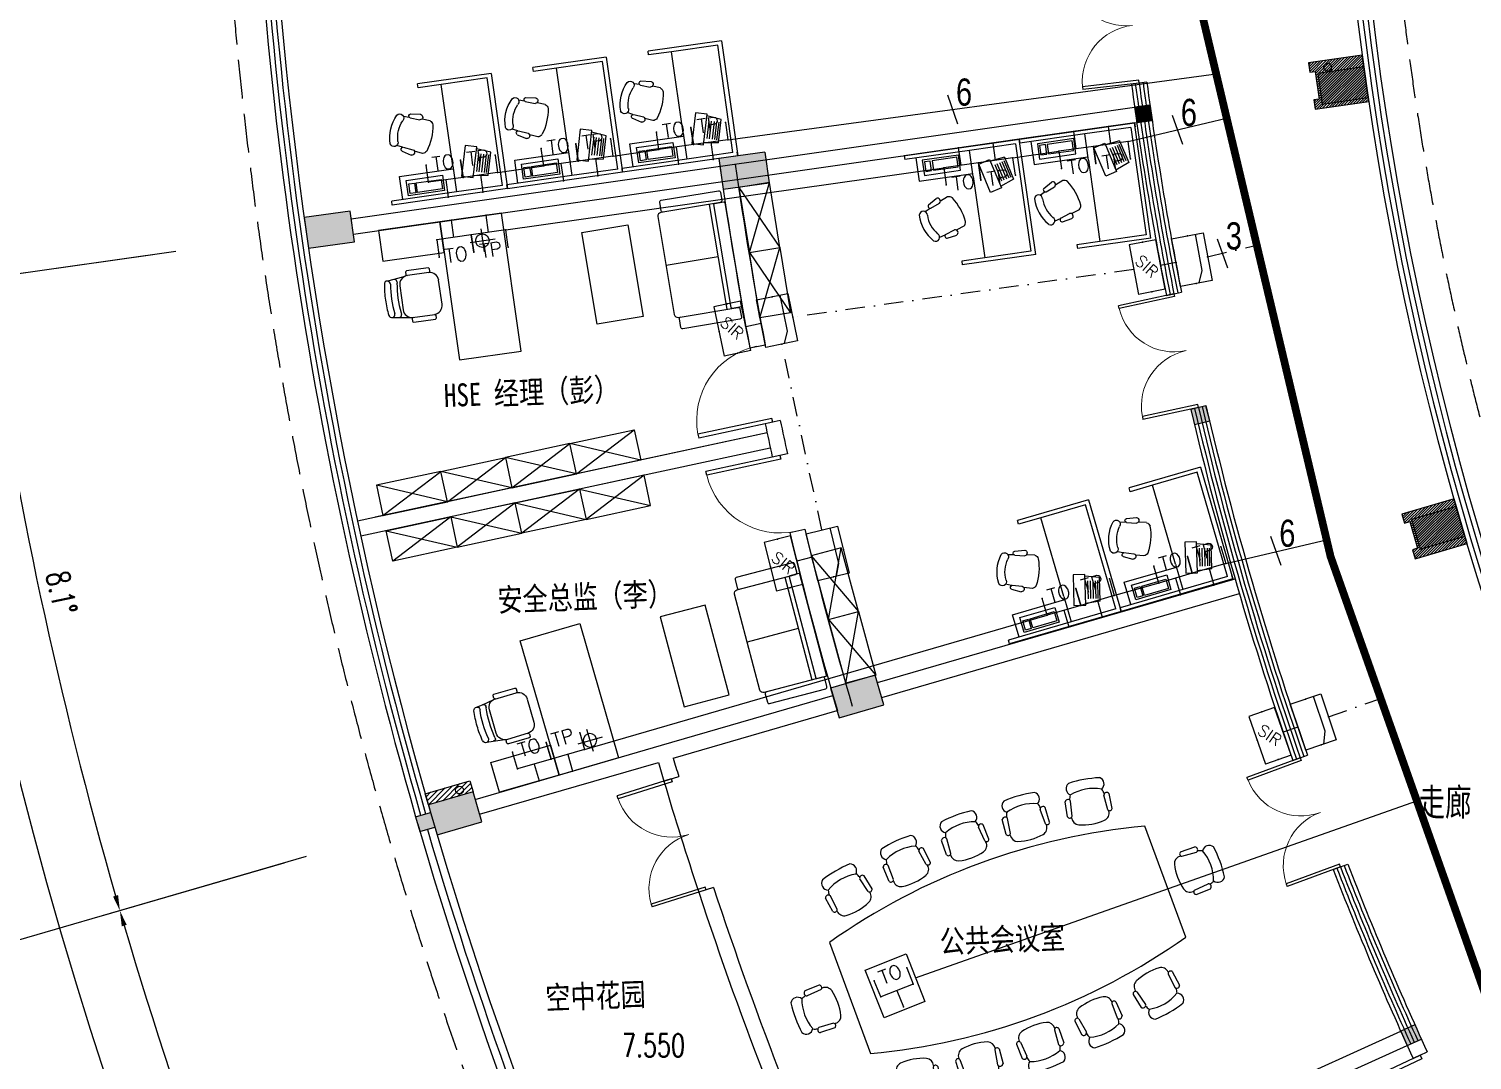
# Model space of a CAD drawing. Extents: x 13680 to 1640314, y -473492 to 65390.
# Drawn here: x 1343678 to 1362285, y -404783 to -391486 of the extents above; entities that cross this region are included whole.
import ezdxf
from ezdxf.enums import TextEntityAlignment as Align

# ---------------------------------------------------------------- set-up
doc = ezdxf.new("R2010")
doc.units = 0
doc.header["$LTSCALE"] = 1000
doc.header["$MEASUREMENT"] = 0
doc.linetypes.add('DASH', pattern=[0.35, 0.25, -0.1])
doc.linetypes.add('DASHDOT', pattern=[1, 0.5, -0.25, 0, -0.25])
for name, color, linetype in [('0-桥架', 120, 'Continuous'), ('AXIS', 1, 'Continuous'), ('COLUMN', 255, 'Continuous'), ('DIM-照明', 3, 'Continuous'), ('EQUIP-通讯', 6, 'Continuous'), ('HATCH', 8, 'Continuous'), ('LINE', 123, 'Continuous'), ('PUB_HATCH', 8, 'Continuous'), ('PUB_TEXT', 7, 'Continuous'), ('TEL_TEXT', 7, 'Continuous'), ('VPIPE-雨水', 4, 'DASH'), ('WALL', 255, 'Continuous'), ('WINDOW', 2, 'Continuous'), ('WIRE-照明', 120, 'Continuous'), ('装修家具', 8, 'Continuous')]:
    doc.layers.add(name, color=color, linetype=linetype)
doc.styles.add('-DXTGEDITXT', font='GEDITXT', dxfattribs={"bigfont": 'DXT'})
doc.styles.add('_HZTXT', font='txt.shx', dxfattribs={"width": 0.8, "bigfont": 'HZTXT.shx'})
doc.styles.add('_TCH_DIM', font='SIMPLEX', dxfattribs={"bigfont": 'GBCBIG'})
doc.styles.add('_TCH_DIM_T3', font='SIMPLEX', dxfattribs={"width": 0.705882, "bigfont": 'GBCBIG'})
doc.styles.add('_TEL_DIM', font='SIMPLEX', dxfattribs={"width": 0.8, "height": 3.5, "bigfont": 'HZTXT'})
doc.styles.get("Standard").update_dxf_attribs({"font": 'haiwenrs.shx', "bigfont": 'hztxt.shx'})
doc.styles.add('宋体', font='', dxfattribs={"width": 0.8})
doc.styles.get('宋体').set_extended_font_data('SimSun')
doc.linetypes.add('FENCELINE1', pattern='A,0.25,-0.1,[133,ltypeshp.shx,S=0.1,R=0,X=-0.1,Y=0],-0.1,1', length=1.45)
doc.dimstyles.new('_TCH_ARROW&&100', dxfattribs={"dimtxt": 297.5, "dimasz": 200, "dimexe": 250, "dimexo": 300, "dimgap": 126.25, "dimtad": 1, "dimdec": 0, "dimzin": 0, "dimdsep": 46, "dimtxsty": '_TCH_DIM_T3', "dimcen": 0.09, "dimclrt": 7, "dimazin": 2, "dimtfac": 1, "dimtdec": 0, "dimtix": 1, "dimtmove": 2, "dimatfit": 3, "dimfxl": 1, "dimtolj": 1, "dimtzin": 0, "dimarcsym": 0})

# ---------------------------------------------------------------- blocks, each defined once
blk = doc.blocks.new('*D340')
at = {"layer": 'AXIS', "color": 0, "lineweight": -2, "transparency": 16777216}
for p, q in [((1308484, -403645), (1311734, -403645)), ((1335140, -434856), (1335649, -431646))]:
    blk.add_line(p, q, dxfattribs=at)
blk.add_arc((1340084, -403645), 28600, 180.4007, 260.5992, dxfattribs=at)
at = {"layer": 'AXIS', "color": 0, "transparency": 16777216}
for points in [[(1311451, -403845), (1311518, -403845), (1311484, -403645)], [(1335418, -431828), (1335407, -431894), (1335610, -431893)]]:
    blk.add_solid(points, dxfattribs=at)
at = {"layer": 'Defpoints', "color": 0, "transparency": 16777216}
for p in [(1308184, -403645), (1340084, -403645), (1314601, -416629), (1335093, -435153)]:
    blk.add_point(p, dxfattribs=at)
at = {"layer": 'AXIS', "color": 7, "transparency": 16777216, "insert": (1318545, -422041), "char_height": 297.5, "attachment_point": 5, "rotation": 310.5, "style": '_TCH_DIM_T3'}
blk.add_mtext('\\A1;81°', dxfattribs=at)
blk = doc.blocks.new('yg')
at = {"layer": 'VPIPE-雨水', "linetype": 'Continuous'}
for centre in [(400327, 293634), (389134, 284313)]:
    blk.add_circle(centre, 50, dxfattribs=at)
blk = doc.blocks.new('$DorLib2D$00000002')
for p, q in [((-0.5, 0), (-0.5, 0.4875)), ((-0.475, 0.4875), (-0.5, 0.4875)), ((-0.475, 0), (-0.475, 0.4875)), ((0.475, 0), (0.475, 0.4875)), ((0.475, 0.4875), (0.5, 0.4875)), ((0.5, 0), (0.5, 0.4875)), ((-0.5, 0), (-0.475, 0)), ((0.5, 0), (0.475, 0))]:
    blk.add_line(p, q)
at = {"lineweight": 13}
for centre, start, end in [((-0.4875, 0), 0, 88.53072), ((0.4875, 0), 91.46928, 180)]:
    blk.add_arc(centre, 0.4875, start, end, dxfattribs=at)
blk = doc.blocks.new('$DorLib2D$00000001')
for p, q in [((0.45, 0.975), (0.5, 0.975)), ((0.45, 0), (0.45, 0.975)), ((0.5, 0), (0.5, 0.975)), ((0.5, 0), (0.45, 0))]:
    blk.add_line(p, q)
at = {"lineweight": 13}
blk.add_arc((0.475, 0), 0.975, 91.4693, 180, dxfattribs=at)
blk = doc.blocks.new('*D410')
at = {"layer": 'AXIS', "color": 0, "lineweight": -2, "transparency": 16777216}
for p, q in [((1357019, -407657), (1354575, -407830)), ((1357444, -411648), (1355018, -411994))]:
    blk.add_line(p, q, dxfattribs=at)
blk.add_arc((1413677, -403645), 59000, 184.24423, 187.90568, dxfattribs=at)
at = {"layer": 'AXIS', "color": 0, "transparency": 16777216}
for points in [[(1354806, -408014), (1354872, -408009), (1354825, -407812)], [(1355271, -411756), (1355205, -411765), (1355266, -411958)]]:
    blk.add_solid(points, dxfattribs=at)
at = {"layer": 'Defpoints', "color": 0, "transparency": 16777216}
for p in [(1413677, -403645), (1357318, -407636), (1354939, -409198), (1357741, -411606)]:
    blk.add_point(p, dxfattribs=at)
at = {"layer": 'AXIS', "color": 7, "transparency": 16777216, "insert": (1355282, -409860), "char_height": 297.5, "attachment_point": 5, "rotation": 276.075, "style": '_TCH_DIM_T3'}
blk.add_mtext('\\A1;4.05°', dxfattribs=at)
blk = doc.blocks.new('*D411')
at = {"layer": 'AXIS', "color": 0, "lineweight": -2, "transparency": 16777216}
for p, q in [((1357444, -411648), (1355018, -411994)), ((1359133, -419492), (1356780, -420176))]:
    blk.add_line(p, q, dxfattribs=at)
blk.add_arc((1413677, -403645), 59000, 188.29413, 196.00578, dxfattribs=at)
at = {"layer": 'AXIS', "color": 0, "transparency": 16777216}
for points in [[(1355261, -412161), (1355327, -412152), (1355266, -411958)], [(1356997, -419904), (1356932, -419923), (1357020, -420106)]]:
    blk.add_solid(points, dxfattribs=at)
at = {"layer": 'Defpoints', "color": 0, "transparency": 16777216}
for p in [(1413677, -403645), (1357741, -411606), (1355722, -414701), (1359421, -419408)]:
    blk.add_point(p, dxfattribs=at)
at = {"layer": 'AXIS', "color": 7, "transparency": 16777216, "insert": (1356268, -416005), "char_height": 297.5, "attachment_point": 5, "rotation": 282.15, "style": '_TCH_DIM_T3'}
blk.add_mtext('\\A1;8.1°', dxfattribs=at)
blk = doc.blocks.new('*D412')
at = {"layer": 'AXIS', "color": 0, "lineweight": -2, "transparency": 16777216}
for p, q in [((1359133, -419492), (1356780, -420176)), ((1361910, -427019), (1359677, -428027))]:
    blk.add_line(p, q, dxfattribs=at)
blk.add_arc((1413677, -403645), 59000, 196.39422, 204.10568, dxfattribs=at)
at = {"layer": 'AXIS', "color": 0, "transparency": 16777216}
for points in [[(1357044, -420307), (1357108, -420288), (1357020, -420106)], [(1359853, -427728), (1359792, -427756), (1359904, -427925)]]:
    blk.add_solid(points, dxfattribs=at)
at = {"layer": 'Defpoints', "color": 0, "transparency": 16777216}
for p in [(1413677, -403645), (1359421, -419408), (1357858, -422756), (1362183, -426896)]:
    blk.add_point(p, dxfattribs=at)
at = {"layer": 'AXIS', "color": 7, "transparency": 16777216, "insert": (1358582, -423971), "char_height": 297.5, "attachment_point": 5, "rotation": 290.25, "style": '_TCH_DIM_T3'}
blk.add_mtext('\\A1;8.1°', dxfattribs=at)
blk = doc.blocks.new('*D424')
at = {"layer": 'AXIS', "color": 0, "lineweight": -2, "transparency": 16777216}
for p, q in [((1356877, -403645), (1353627, -403645)), ((1404792, -459746), (1404283, -462956))]:
    blk.add_line(p, q, dxfattribs=at)
blk.add_arc((1413677, -403645), 59800, 180.19165, 260.80826, dxfattribs=at)
at = {"layer": 'AXIS', "color": 0, "transparency": 16777216}
for points in [[(1353844, -403845), (1353911, -403845), (1353877, -403645)], [(1404130, -462645), (1404120, -462710), (1404322, -462709)]]:
    blk.add_solid(points, dxfattribs=at)
at = {"layer": 'Defpoints', "color": 0, "transparency": 16777216}
for p in [(1357177, -403645), (1413677, -403645), (1360395, -430794), (1404839, -459450)]:
    blk.add_point(p, dxfattribs=at)
at = {"layer": 'AXIS', "color": 7, "transparency": 16777216, "insert": (1368414, -442304), "char_height": 297.5, "attachment_point": 5, "rotation": 310.5, "style": '_TCH_DIM_T3'}
blk.add_mtext('\\A1;81°', dxfattribs=at)
blk = doc.blocks.new('A$C58E3357E')
at = {"layer": 'WALL'}
h = blk.add_hatch(dxfattribs=at)
h.set_pattern_fill('ANSI31', color=8, scale=15)
h.set_pattern_definition([(45, (0, 0), (-16.83798, 16.83798), [])])
h.paths.add_polyline_path([(-33851, 35032), (-33935, 35626), (-34628, 35527), (-34611, 35409), (-34542, 35419), (-34491, 35062), (-34560, 35052), (-34544, 34933)])
h.paths.add_polyline_path([(-22302, 12080), (-22723, 12508), (-23222, 12016), (-23138, 11931), (-23088, 11980), (-22836, 11724), (-22886, 11674), (-22801, 11589)])
h.paths.add_polyline_path([(-26096, 16456), (-26452, 16939), (-27015, 16523), (-26944, 16426), (-26888, 16468), (-26674, 16179), (-26730, 16137), (-26659, 16040)])
h.paths.add_polyline_path([(-16012, 6927), (-15511, 6598), (-15895, 6013), (-15995, 6079), (-15957, 6137), (-16258, 6335), (-16296, 6276), (-16396, 6342)])
h.paths.add_polyline_path([(-5588, 1946), (-5014, 1770), (-5220, 1101), (-5335, 1136), (-5314, 1203), (-5658, 1309), (-5679, 1242), (-5793, 1277)])
h.paths.add_polyline_path([(-20633, 10502), (-20183, 10105), (-20646, 9580), (-20736, 9659), (-20690, 9712), (-20960, 9950), (-21006, 9897), (-21096, 9976)])
h.paths.add_polyline_path([(-11022, 4089), (-10479, 3834), (-10777, 3200), (-10885, 3252), (-10856, 3315), (-11181, 3468), (-11211, 3405), (-11320, 3456)])
h.paths.add_polyline_path([(-30560, 23957), (-30807, 24504), (-31445, 24216), (-31395, 24107), (-31331, 24136), (-31183, 23807), (-31247, 23779), (-31198, 23669)])
h.paths.add_polyline_path([(-27751, 18834), (-28073, 19341), (-28664, 18966), (-28600, 18865), (-28541, 18902), (-28348, 18598), (-28407, 18561), (-28342, 18459)])
h.paths.add_polyline_path([(-32583, 29330), (-32751, 29906), (-33423, 29711), (-33389, 29595), (-33322, 29615), (-33222, 29269), (-33289, 29250), (-33255, 29135)])
at = {"layer": 'WALL', "color": 2}
for points in [[(-33851, 35032), (-33935, 35626), (-34628, 35527), (-34611, 35409), (-34542, 35419), (-34491, 35062), (-34560, 35052), (-34544, 34933), (-33851, 35032)], [(-32583, 29330), (-32751, 29906), (-33423, 29711), (-33389, 29595), (-33322, 29615), (-33222, 29269), (-33289, 29250), (-33255, 29135), (-32583, 29330)]]:
    blk.add_lwpolyline(points, dxfattribs=at)
blk = doc.blocks.new('A$C4CDD4A0C')
at = {"layer": '装修家具', "color": 8}
for p, q in [((1426, 1634), (1426, 1335)), ((1264, 1482), (1593, 1482)), ((222, 1146), (139, 1139)), ((371, 1167), (222, 1146)), ((386, 1218), (386, 1188)), ((682, 1234), (402, 1234)), ((685, 1173), (405, 1173)), ((682, 1172), (682, 1172)), ((697, 1188), (697, 1218)), ((260, 1116), (258, 1094)), ((288, 1056), (288, 744)), ((794, 744), (794, 1056)), ((794, 1056), (794, 1056)), ((139, 663), (222, 654)), ((222, 654), (371, 633)), ((258, 709), (259, 686)), ((386, 612), (386, 582)), ((395, 628), (682, 628)), ((402, 566), (682, 566)), ((682, 628), (682, 628)), ((697, 582), (697, 612))]:
    blk.add_line(p, q, dxfattribs=at)
for points in [[(917, 1400), (917, 1800), (117, 1800), (117, 1400)], [(1717, 0), (1717, 1800), (917, 1800), (917, 0)]]:
    blk.add_lwpolyline(points, close=True, dxfattribs=at)
blk.add_circle((1425, 1482), 86.5, dxfattribs=at)
for centre, radius, start, end in [((133, 1101), 38.4, 81.1166, 176.8521), ((118, 1087), 55.7, 6.303, 68.0435), ((230, 1117), 30.1, 357.8693, 100.843), ((405, 1056), 117, 90, 180), ((402, 1218), 15.6, 90, 180), ((402, 1188), 15.6, 180, 261.0411), ((682, 1218), 15.6, 0, 90), ((682, 1188), 15.6, 270, 0), ((678, 1056), 117, 0, 88.0898), ((1453, 898), 1374, 171.4477, 179.9347), ((1455, 900), 1296, 171.4477, 188.5523), ((1539, 901), 1296, 171.4477, 188.5523), ((1453, 902), 1374, 180.0653, 188.5523), ((405, 744), 117, 180, 266.9085), ((678, 744), 117, 271.9102, 0), ((136, 705), 41.7, 190.1524, 273.9531), ((137, 700), 37.3, 272.6932, 11.282), ((227, 686), 32.5, 262.6639, 359.9194), ((402, 612), 15.6, 90, 180), ((402, 582), 15.6, 180, 270), ((682, 612), 15.6, 0, 90), ((682, 582), 15.6, 270, 0)]:
    blk.add_arc(centre, radius, start, end, dxfattribs=at)
blk = doc.blocks.new('A$C78CF44EF')
at = {"layer": '装修家具', "color": 4}
blk.add_line((2563, 1138), (1215, 1138), dxfattribs=at)
at = {"layer": '装修家具', "color": 8}
for p, q in [((2574, 1083), (1204, 1083)), ((1889, 1083), (1889, 401))]:
    blk.add_line(p, q, dxfattribs=at)
at = {"layer": '装修家具', "color": 4, "flags": 128}
for points in [[(1204, 478, -0.414214), (1182, 456), (1071, 456, -0.414216), (1049, 478), (1049, 1226, -0.198904), (1056, 1242, -0.198911), (1071, 1248), (1182, 1248, -0.414211), (1204, 1226, -0.414211)], [(1204, 1149), (1204, 1270, -0.198896), (1208, 1278, -0.198912), (1215, 1281), (2563, 1281, -0.414208), (2574, 1270), (2574, 1149)], [(1204, 1226), (1204, 445, 0.414215), (1248, 401), (2530, 401, 0.414214), (2574, 445), (2574, 1226)], [(2574, 1226, -0.414214), (2596, 1248), (2707, 1248, -0.198912), (2723, 1242, -0.198912), (2729, 1226), (2729, 478, -0.414218), (2707, 456), (2596, 456, -0.414216), (2574, 478, -0.414216)]]:
    blk.add_lwpolyline(points, format="xyb", dxfattribs=at)
at = {"layer": '装修家具', "color": 4}
blk.add_lwpolyline([(2489, -599), (1289, -599), (1289, 1), (2489, 1)], close=True, dxfattribs=at)
at = {"layer": '装修家具', "color": 8}
for centre, start, end in [((1215, 1149), 180, 270), ((2563, 1149), 270, 0)]:
    blk.add_arc(centre, 11, start, end, dxfattribs=at)
blk = doc.blocks.new('A$C44F7551D')
at = {"layer": '装修家具', "color": 8}
for p, q in [((0, 400), (850, 0)), ((850, 400), (0, 0))]:
    blk.add_line(p, q, dxfattribs=at)
blk.add_lwpolyline([(0, 400), (0, 0), (850, 0), (850, 400)], close=True, dxfattribs=at)
blk = doc.blocks.new('A$C620479CC')
at = {"layer": '装修家具', "color": 4}
for p, q in [((1700, 1673), (1650, 1862)), ((1757, 1687), (1717, 1880)), ((896, 1492), (829, 1676)), ((951, 1512), (894, 1700)), ((1183, 1582), (1152, 1776)), ((1241, 1589), (1221, 1783)), ((389, 1355), (341, 1546)), ((447, 1368), (409, 1560)), ((1235, 1569), (1234, 1576)), ((1235, 1569), (1234, 1576)), ((1713, 1656), (1711, 1663)), ((115, 1270), (33, 1448)), ((169, 1294), (96, 1477)), ((442, 1347), (441, 1354)), ((910, 1477), (908, 1484)), ((910, 1477), (908, 1484)), ((2706, 30), (2178, 1461)), ((-639, 967), (-734, 1138)), ((-587, 996), (-674, 1172)), ((-379, 1092), (-443, 1278)), ((-323, 1109), (-376, 1297)), ((130, 1256), (127, 1263)), ((130, 1256), (127, 1263)), ((2639, 1129), (2825, 1193)), ((2656, 1073), (2844, 1126)), ((-1061, 771), (-1130, 954)), ((-622, 954), (-625, 961)), ((-325, 1088), (-327, 1095)), ((2635, 1075), (2642, 1077)), ((-1387, 619), (-1497, 781)), ((-1337, 652), (-1441, 820)), ((-1116, 749), (-1194, 930)), ((-1062, 750), (-1065, 756)), ((-1062, 750), (-1065, 756)), ((-1790, 386), (-1874, 562)), ((-1368, 608), (-1373, 614)), ((-1368, 608), (-1373, 614)), ((2803, 620), (2809, 623)), ((2803, 620), (2809, 623)), ((2817, 636), (2995, 717)), ((2841, 581), (3024, 654)), ((-1842, 359), (-1937, 532)), ((-1789, 365), (-1792, 371)), ((-1886, -38), (-1358, -1470)), ((2479, -420), (2482, -427)), ((2480, -442), (2565, -618)), ((2533, -415), (2627, -588)), ((-2020, -590), (-2203, -663)), ((-1996, -644), (-2174, -726)), ((-1982, -628), (-1989, -631)), ((2028, -708), (2131, -876)), ((2059, -664), (2063, -670)), ((2059, -664), (2063, -670)), ((2077, -675), (2188, -837)), ((1751, -827), (1820, -1010)), ((1752, -806), (1755, -812)), ((1752, -806), (1755, -812)), ((1806, -805), (1885, -986)), ((-1835, -1081), (-2023, -1134)), ((-1814, -1084), (-1821, -1086)), ((-1814, -1084), (-1821, -1086)), ((1277, -1052), (1365, -1228)), ((1312, -1011), (1316, -1017)), ((1329, -1023), (1425, -1194)), ((-1818, -1138), (-2005, -1201)), ((1013, -1165), (1066, -1353)), ((1016, -1144), (1018, -1151)), ((1016, -1144), (1018, -1151)), ((1070, -1148), (1133, -1335)), ((244, -1424), (281, -1616)), ((248, -1403), (250, -1410)), ((302, -1412), (350, -1603)), ((522, -1350), (595, -1533)), ((560, -1312), (563, -1319)), ((576, -1326), (658, -1504)), ((-551, -1645), (-531, -1840)), ((-544, -1625), (-544, -1632)), ((-544, -1625), (-544, -1632)), ((-492, -1638), (-462, -1833)), ((-261, -1568), (-203, -1757)), ((-220, -1534), (-217, -1540)), ((-220, -1534), (-217, -1540)), ((-205, -1549), (-138, -1733)), ((-1066, -1744), (-1026, -1937)), ((-1022, -1713), (-1020, -1720)), ((-1009, -1729), (-959, -1919))]:
    blk.add_line(p, q, dxfattribs=at)
for centre, radius, start, end in [((1678, 501), 1587, 92.9755, 107.7941), ((1565, 2004), 87.7, 310.7775, 69.9921), ((979, 323), 1587, 98.1378, 112.9563), ((732, 1810), 87.7, 315.9398, 75.1544), ((1250, 1946), 87.7, 130.7775, 249.9921), ((1411, 1807), 203, 164.0028, 182.2896), ((1461, 1817), 203, 17.7195, 36.597), ((1686, 1860), 36.3, 32.5412, 177.5185), ((423, 1724), 87.7, 135.9398, 255.1544), ((648, 1615), 203, 23.6423, 41.9291), ((865, 1678), 36.3, 37.7035, 182.6808), ((1188, 1769), 36.3, 23.2511, 168.2284), ((1725, 1692), 32, 216.4279, 351.6686), ((-375, 1462), 87.7, 140.6466, 259.8612), ((294, 112), 1587, 102.8446, 117.6632), ((-75, 1573), 87.7, 320.6466, 79.8612), ((-143, 1372), 203, 28.3491, 46.6359), ((69, 1453), 36.3, 42.4103, 187.3876), ((377, 1542), 36.3, 28.4134, 173.3906), ((599, 1601), 203, 169.3349, 188.2124), ((920, 1514), 32, 221.5902, 356.8309), ((1211, 1597), 32, 209.101, 344.3417), ((1336, 1578), 102, 185.3848, 264.2761), ((1368, 2192), 716, 266.6598, 294.1098), ((1615, 1629), 102, 296.4935, 15.3848), ((2926, -6823), 8318, 95.1602, 125.3476), ((-365, -172), 1587, 107.5336, 122.3522), ((-852, 1254), 87.7, 325.3356, 84.5502), ((-406, 1277), 36.3, 33.1202, 178.0975), ((-190, 1354), 203, 174.0417, 192.9192), ((415, 1373), 32, 214.2632, 349.504), ((542, 1365), 102, 190.5471, 269.4384), ((518, 1979), 716, 271.8221, 299.2721), ((815, 1441), 102, 301.6557, 20.5471), ((-1143, 1118), 87.7, 145.3356, 264.5502), ((-906, 1046), 203, 32.2776, 51.1551), ((-699, 1145), 36.3, 47.0993, 192.0766), ((-301, 1725), 716, 276.5289, 303.9789), ((38, 1213), 102, 306.3625, 25.2539), ((137, 1293), 32, 226.297, 1.5377), ((2659, 1104), 32, 128.97, 264.2108), ((2824, 1156), 36.3, 303.1202, 88.0975), ((2901, 940), 203, 84.0417, 102.9192), ((3009, 1125), 87.7, 50.6466, 169.8612), ((1659, 456), 1587, 12.8446, 27.6632), ((-1012, -491), 1587, 112.6959, 127.5144), ((-1625, 886), 87.7, 330.4979, 89.7125), ((-1158, 932), 36.3, 37.8092, 182.7865), ((-952, 1025), 203, 178.5609, 196.8477), ((-710, 904), 102, 311.0516, 29.9429), ((-618, 992), 32, 230.986, 6.2267), ((-354, 1112), 32, 218.97, 354.2108), ((-227, 1115), 102, 195.2539, 274.1452), ((2661, 977), 102, 105.2539, 184.1452), ((3271, 1051), 716, 186.5289, 213.9789), ((-1902, 725), 87.7, 150.4979, 269.7125), ((-1657, 676), 203, 38.2004, 56.4872), ((-1463, 791), 36.3, 52.2616, 197.2389), ((-1093, 771), 32, 223.6591, 358.8998), ((-967, 784), 102, 199.9429, 278.8342), ((-1090, 1386), 716, 281.2179, 308.6679), ((2919, 893), 203, 298.3491, 316.6359), ((3120, 825), 87.7, 230.6466, 349.8612), ((-1901, 537), 36.3, 42.9715, 187.9488), ((-1701, 650), 203, 183.893, 202.7705), ((-1369, 646), 32, 236.1483, 11.389), ((-1452, 550), 102, 316.2138, 35.1052), ((2759, 712), 102, 216.3625, 295.2539), ((2840, 613), 32, 136.297, 271.5377), ((2999, 681), 36.3, 312.4103, 97.3876), ((-1821, 384), 32, 228.8213, 4.0621), ((-1874, 996), 716, 286.3802, 313.8302), ((-1697, 408), 102, 205.1052, 283.9965), ((-2105, 6815), 8318, 275.1557, 305.3435), ((2565, -1052), 716, 106.3939, 133.8439), ((2387, -464), 102, 25.1189, 104.0102), ((2142, -606), 102, 136.2275, 215.1189), ((2512, -439), 32, 48.8351, 184.0758), ((-2097, -904), 203, 117.5886, 136.4661), ((-2179, -690), 36.3, 132.4103, 277.3876), ((-2019, -622), 32, 316.297, 91.5377), ((-1939, -720), 102, 36.3625, 115.2539), ((-2451, -1060), 716, 6.5289, 33.9789), ((1781, -1442), 716, 101.2316, 128.6816), ((1657, -840), 102, 19.9566, 98.848), ((2059, -702), 32, 56.162, 191.4027), ((2591, -593), 36.3, 222.9852, 7.9625), ((2392, -706), 203, 3.9067, 22.7842), ((2592, -781), 87.7, 330.5116, 89.7262), ((-2299, -833), 87.7, 50.6466, 169.8612), ((-838, -465), 1587, 192.8446, 207.6632), ((1400, -960), 102, 131.0653, 209.9566), ((1783, -827), 32, 43.6728, 178.9135), ((2153, -847), 36.3, 232.2753, 17.2526), ((2348, -732), 203, 218.2141, 236.5009), ((2315, -941), 87.7, 150.5116, 269.7262), ((1702, 435), 1587, 292.7096, 307.5282), ((-1838, -1113), 32, 308.97, 84.2108), ((-1841, -986), 102, 285.2539, 4.1452), ((992, -1781), 716, 96.5248, 123.9748), ((918, -1171), 102, 15.2498, 94.1411), ((1309, -1048), 32, 50.9997, 186.2404), ((1849, -988), 36.3, 217.8229, 2.8002), ((1642, -1081), 203, 358.5746, 16.8614), ((1833, -1174), 87.7, 325.3493, 84.5639), ((-2188, -1134), 87.7, 230.6466, 349.8612), ((-2080, -952), 203, 263.8719, 282.1586), ((-2003, -1165), 36.3, 123.1202, 268.0975), ((652, -1269), 102, 126.3585, 205.2498), ((1045, -1168), 32, 38.966, 174.2067), ((1389, -1201), 36.3, 227.113, 12.0903), ((1596, -1102), 203, 212.2913, 231.1688), ((1542, -1310), 87.7, 145.3493, 264.5639), ((1055, 116), 1587, 287.5473, 302.3659), ((-125, -1498), 102, 121.6694, 200.5608), ((172, -2036), 716, 91.8358, 119.2858), ((148, -1422), 102, 10.5608, 89.4521), ((275, -1430), 32, 34.2769, 169.5177), ((554, -1349), 32, 46.2929, 181.5336), ((1097, -1334), 36.3, 213.1161, 358.0934), ((1066, -1518), 87.7, 320.6425, 79.8571), ((884, -1410), 203, 353.8678, 12.1546), ((-924, -1686), 102, 116.5072, 195.3985), ((-677, -2248), 716, 86.6735, 114.1235), ((-646, -1635), 102, 5.3985, 84.2898), ((-520, -1654), 32, 29.1147, 164.3554), ((-229, -1570), 32, 41.6039, 176.8446), ((313, -1599), 36.3, 208.4271, 353.4044), ((92, -1658), 203, 349.3486, 8.2261), ((622, -1509), 36.3, 222.4062, 7.3835), ((836, -1427), 203, 207.5845, 226.462), ((765, -1629), 87.7, 140.6425, 259.8571), ((397, -168), 1587, 282.8405, 297.6591), ((-1035, -1748), 32, 36.4416, 171.6823), ((-497, -1826), 36.3, 203.2648, 348.2421), ((-720, -1864), 203, 344.0165, 2.3033), ((-174, -1735), 36.3, 217.7172, 2.6945), ((43, -1671), 203, 203.656, 221.9428), ((-41, -1866), 87.7, 135.9535, 255.1681), ((-289, -380), 1587, 278.1515, 292.9701), ((268, -1780), 87.7, 315.9535, 75.1681), ((-995, -1917), 36.3, 212.5549, 357.5322), ((-770, -1873), 203, 197.7332, 216.6107), ((-875, -2060), 87.7, 130.7912, 250.0058), ((-559, -2002), 87.7, 310.7912, 70.0058), ((-987, -558), 1587, 272.9892, 287.8078)]:
    blk.add_arc(centre, radius, start, end, dxfattribs=at)
at = {"layer": '装修家具', "color": 8}
for centre, start, end in [((1518, 1370), 79.5938, 121.1758), ((742, 1175), 84.756, 126.3381), ((-12, 941), 89.4628, 131.0449), ((-738, 629), 94.1519, 135.7339), ((2488, 762), 359.4628, 41.0449), ((-1455, 273), 99.3141, 140.8962), ((2145, -329), 279.3278, 320.9099), ((-1667, -771), 179.4628, 221.0449), ((1428, -685), 274.1656, 315.7477), ((703, -997), 269.4588, 311.0408), ((-52, -1231), 264.7697, 306.3518), ((-828, -1427), 259.6075, 301.1896)]:
    blk.add_arc(centre, 577, start, end, dxfattribs=at)
blk = doc.blocks.new('A$C3ECB1412')
at = {"layer": '装修家具', "color": 8}
for p, q in [((0, 1500), (0, 0)), ((0, 1500), (0, 0)), ((1500, 1500), (0, 1500)), ((0, 1500), (50, 1500)), ((1500, 1500), (1500, 544)), ((50, 1444), (50, 844)), ((50, 1444), (1450, 1444)), ((201, 1278), (496, 1355)), ((244, 1263), (466, 1322)), ((496, 1355), (567, 1176)), ((1450, 1444), (1450, 844)), ((201, 1278), (227, 1087)), ((205, 1083), (588, 1184)), ((250, 1237), (473, 1295)), ((259, 1205), (482, 1263)), ((268, 1171), (491, 1229)), ((276, 1140), (499, 1199)), ((588, 1184), (626, 1037)), ((243, 937), (205, 1083)), ((626, 1037), (243, 937)), ((50, 844), (50, 0)), ((50, 844), (50, 0)), ((390, 844), (50, 844)), ((350, 144), (350, 844)), ((390, 844), (1450, 844)), ((1450, 844), (1450, 544)), ((90, 695), (90, 223)), ((289, 695), (90, 695)), ((115, 670), (115, 347)), ((239, 670), (115, 670)), ((239, 347), (239, 670)), ((289, 223), (289, 695)), ((1008, 635), (1043, 536)), ((605, 480), (646, 383)), ((1081, 386), (1038, 507)), ((1088, 377), (1108, 304)), ((1132, 400), (1108, 527)), ((1450, 544), (1500, 544)), ((90, 223), (289, 223)), ((115, 347), (239, 347)), ((239, 323), (115, 323)), ((115, 323), (115, 248)), ((115, 248), (239, 248)), ((239, 248), (239, 323)), ((671, 223), (604, 333)), ((719, 246), (669, 365)), ((719, 236), (753, 168)), ((0, 0), (50, 0)), ((50, 144), (350, 144))]:
    blk.add_line(p, q, dxfattribs=at)
for centre, radius, start, end in [((1036, -39), 708, 96.8246, 125.3087), ((950, 594), 70.3, 35.575, 88.634), ((639, 344), 36.8, 35.0735, 197.5535), ((675, 488), 70.3, 133.4994, 186.5584), ((1074, 512), 36.8, 24.5799, 187.0599), ((1104, 401), 27.9, 213.3494, 358.8432), ((691, 242), 27.9, 223.2902, 8.784), ((795, 137), 51.9, 81.3842, 259.8017), ((800, 575), 489, 268.3277, 313.8056), ((797, 582), 394, 270.7801, 311.3533), ((1098, 254), 51.9, 322.3317, 140.7492)]:
    blk.add_arc(centre, radius, start, end, dxfattribs=at)
blk = doc.blocks.new('$equip$00001847')
for p, q in [((-0.5, 0.499), (-0.5, 0.999)), ((0.5, 0.999), (0.5, 0.499)), ((0.5, 0.499), (-0.5, 0.499)), ((0, 0.5), (0, 0))]:
    blk.add_line(p, q)
for p in [(-0.5, 0.999), (0.5, 0.999), (-0.5, 0.499), (0.5, 0.499), (0, 0)]:
    blk.add_point(p)
at = {"color": 7, "style": '_TEL_DIM'}
blk.add_attdef('$TEXT$', text='', height=0.4, dxfattribs=at).set_placement((0, 0.999), align=Align.MIDDLE_CENTER)
at = {"color": 7, "style": '_TEL_DIM', "flags": 1}
blk.add_attdef('A', text='', height=0.00002, dxfattribs=at).set_placement((0, 0), align=Align.MIDDLE_CENTER)
blk = doc.blocks.new('$equip$00001867')
for p, q in [((-0.5, 0.499), (-0.5, 0.999)), ((0.5, 0.999), (0.5, 0.499)), ((0.5, 0.499), (-0.5, 0.499)), ((0, 0.5), (0, 0))]:
    blk.add_line(p, q)
for p in [(-0.5, 0.999), (0.5, 0.999), (-0.5, 0.499), (0.5, 0.499), (0, 0)]:
    blk.add_point(p)
at = {"color": 7, "style": '_TEL_DIM'}
blk.add_attdef('$TEXT$', text='', height=0.4, dxfattribs=at).set_placement((0, 0.999), align=Align.MIDDLE_CENTER)
at = {"color": 7, "style": '_TEL_DIM', "flags": 1}
blk.add_attdef('A', text='', height=0.00002, dxfattribs=at).set_placement((0, 0), align=Align.MIDDLE_CENTER)
blk = doc.blocks.new('$equip$00001876')
at = {"color": 0, "linetype": 'Continuous'}
blk.add_lwpolyline([(-0.625, 0.415), (0.625, 0.415), (0.625, -0.415), (-0.625, -0.415)], close=True, dxfattribs=at)
blk.add_lwpolyline([(0.625, 0.075), (0.325, 0.215), (-0.625, 0.215)], dxfattribs=at)
for p in [(0, 0.415), (-0.625, 0), (0.625, 0), (0, -0.415)]:
    blk.add_point(p)
at = {"layer": 'TEL_TEXT', "style": '_TEL_DIM', "flags": 1}
blk.add_attdef('A', text='', height=0.00002, dxfattribs=at).set_placement((0, 0), align=Align.MIDDLE_CENTER)
blk = doc.blocks.new('$equip$00001889')
for p, q in [((-0.65, 0.35), (-0.65, -0.35)), ((0.65, 0.35), (-0.65, 0.35)), ((0.65, 0.35), (0.65, -0.35)), ((-0.65, -0.35), (0.65, -0.35))]:
    blk.add_line(p, q)
for p in [(-0.65, 0), (0, 0.35), (0.65, 0), (0, -0.35)]:
    blk.add_point(p)
at = {"color": 7, "style": '_TEL_DIM'}
blk.add_attdef('$TEXT$', text='', height=0.3, dxfattribs=at).set_placement((-0.02, -0.003), align=Align.MIDDLE_CENTER)
at = {"color": 7, "style": '_TEL_DIM', "flags": 1}
blk.add_attdef('A', text='', height=0.00002, dxfattribs=at).set_placement((0, 0), align=Align.MIDDLE_CENTER)
blk = doc.blocks.new('$TelecSys$00000095')
blk.add_line((0.4, 0.4), (-0.4, -0.4))
at = {"width": 0.8}
blk.add_attdef('N', text='', height=1, dxfattribs=at).set_placement((-0.017, 1.056), align=Align.MIDDLE)
blk = doc.blocks.new('2FX')
at = {"layer": 'WALL', "color": 2, "style": '_HZTXT', "width": 0.8, "flags": 8}
blk.add_attdef('北', text='', height=500, rotation=8, dxfattribs=at).set_placement((1282216.6, -399376.5), align=Align.MIDDLE)
at = {"layer": 'AXIS'}
dim = blk.add_angular_dim_3p(base=(1314601, -416629.4), center=(1340083.8, -403645.3), p1=(1308183.8, -403645.3), p2=(1335093.5, -435152.6), dimstyle='_TCH_ARROW&&100', dxfattribs=at)
dim.commit()
dim.dimension.update_dxf_attribs({"geometry": '*D340', "text_midpoint": (1318545.3, -422040.9)})
blk = doc.blocks.new('3FX')
at = {"layer": 'PUB_HATCH'}
for points in [[(1372464.2, -409308.8), (1372520.5, -409704.8), (1373114.5, -409620.3), (1373058.2, -409224.3)], [(1364742, -410407.8), (1364798.3, -410803.8), (1365392.3, -410719.3), (1365336, -410323.3)], [(1359395.8, -411168.7), (1359452.2, -411564.7), (1360046.2, -411480.2), (1359989.9, -411084.2)], [(1373673.3, -415059.3), (1373784.9, -415443.4), (1374361.1, -415276), (1374249.5, -414891.9)], [(1366183, -417235.4), (1366294.6, -417619.5), (1366870.8, -417452.1), (1366759.2, -417068)], [(1360997.4, -418742), (1361109, -419126.1), (1361685.2, -418958.7), (1361573.6, -418574.6)], [(1361081.1, -419030.1), (1361025.3, -418838), (1360833.3, -418893.8), (1360889.1, -419085.9)]]:
    blk.add_hatch(color=256, dxfattribs=at).paths.add_polyline_path(points)
at = {"layer": 'PUB_HATCH', "linetype": 'ByBlock'}
for points in [[(1370102.2, -409746), (1370130.4, -409944), (1370328.4, -409915.8), (1370300.2, -409717.8)], [(1370827.9, -413641.7), (1370875.9, -413835.8), (1371070, -413787.8), (1371022, -413593.7)], [(1373534.4, -421660.8), (1373616.7, -421843.1), (1373799, -421760.8), (1373716.7, -421578.5)]]:
    blk.add_hatch(color=256, dxfattribs=at).paths.add_polyline_path(points)
at = {"layer": 'WALL'}
h = blk.add_hatch(dxfattribs=at)
h.set_pattern_fill('ANSI31', color=8, scale=30)
h.set_pattern_definition([(45, (1240279.943, -462691.258), (-33.67596, 33.67596), [])])
h.paths.add_polyline_path([(1361531.8, -418430.5), (1361573.6, -418574.6), (1360997.8, -418741.9), (1360956, -418597.8)])
at = {"layer": 'AXIS'}
for p, q in [((1357741, -411606.1), (1353780.9, -412169.7)), ((1359420.7, -419408.3), (1355579.5, -420524.3))]:
    blk.add_line(p, q, dxfattribs=at)
at = {"layer": 'COLUMN'}
for p, q in [((1373058.2, -409224.3), (1372464.2, -409308.8)), ((1372464.2, -409308.8), (1372520.5, -409704.8)), ((1373114.5, -409620.3), (1373058.2, -409224.3)), ((1372520.5, -409704.8), (1373114.5, -409620.3)), ((1365336, -410323.3), (1364742, -410407.8)), ((1364742, -410407.8), (1364798.3, -410803.8)), ((1364798.3, -410803.8), (1365392.3, -410719.3)), ((1359989.9, -411084.2), (1359395.8, -411168.7)), ((1359395.8, -411168.7), (1359452.2, -411564.7)), ((1360046.2, -411480.2), (1359989.9, -411084.2)), ((1359452.2, -411564.7), (1360046.2, -411480.2)), ((1374249.5, -414891.9), (1373673.3, -415059.3)), ((1374361.1, -415276), (1374249.5, -414891.9)), ((1373673.3, -415059.3), (1373784.9, -415443.4)), ((1373784.9, -415443.4), (1374361.1, -415276)), ((1366759.2, -417068), (1366183, -417235.4)), ((1366870.8, -417452.1), (1366759.2, -417068)), ((1366183, -417235.4), (1366294.6, -417619.5)), ((1366294.6, -417619.5), (1366870.8, -417452.1)), ((1361573.6, -418574.6), (1360997.4, -418742)), ((1361685.2, -418958.7), (1361573.6, -418574.6)), ((1360997.4, -418742), (1361025.3, -418838)), ((1361081.1, -419030.1), (1361109, -419126.1)), ((1361109, -419126.1), (1361685.2, -418958.7))]:
    blk.add_line(p, q, dxfattribs=at)
at = {"layer": 'COLUMN', "linetype": 'ByBlock'}
for p, q in [((1370300.2, -409717.8), (1370102.2, -409746)), ((1370328.4, -409915.8), (1370300.2, -409717.8)), ((1370102.2, -409746), (1370130.4, -409944)), ((1370130.4, -409944), (1370328.4, -409915.8)), ((1371022, -413593.7), (1370827.9, -413641.7)), ((1371070, -413787.8), (1371022, -413593.7)), ((1370875.9, -413835.8), (1371070, -413787.8)), ((1373716.7, -421578.5), (1373534.4, -421660.8)), ((1373534.4, -421660.8), (1373616.7, -421843.1)), ((1373616.7, -421843.1), (1373799, -421760.8))]:
    blk.add_line(p, q, dxfattribs=at)
at = {"layer": 'LINE', "linetype": 'DASH', "ltscale": 2}
for radius, start, end in [(55400, 179.17262, 261.82632), (40400, 178.86539, 262.13356)]:
    blk.add_arc((1413677.3, -403645.3), radius, start, end, dxfattribs=at)
at = {"layer": 'WALL'}
for p, q in [((1370260.1, -409423.6), (1370061.4, -409446.6)), ((1360003.9, -411183.2), (1370102.2, -409746)), ((1360032.1, -411381.2), (1370130.4, -409944)), ((1370511.3, -412171.6), (1370706.9, -412129.5)), ((1365363.7, -413944.6), (1360309.7, -415032.7)), ((1366787.1, -417164.1), (1371396.6, -415824.9)), ((1366842.9, -417356.1), (1371452.4, -416016.9)), ((1364002.2, -417973.1), (1366210.9, -417331.4)), ((1364154.2, -418137.3), (1366266.7, -417523.5)), ((1361601.5, -418670.6), (1364002.2, -417973.1)), ((1372143.3, -418168.6), (1372331, -418099.4)), ((1361657.3, -418862.7), (1363962.1, -418193.1)), ((1364033.9, -418436.4), (1364224.8, -418376.5)), ((1360833.3, -418893.8), (1361025.3, -418838)), ((1360833.3, -418893.8), (1360889.1, -419085.9)), ((1360889.1, -419085.9), (1361081.1, -419030.1)), ((1372662.5, -419575.9), (1372850.2, -419506.7)), ((1364673.9, -419807.7), (1364483, -419867.6)), ((1369159.7, -423636.1), (1373534.4, -421660.9)), ((1369242, -423818.4), (1373616.8, -421843.1)), ((1373694, -422012), (1373874.8, -421926.5))]:
    blk.add_line(p, q, dxfattribs=at)
at = {"layer": 'WALL', "linetype": 'ByBlock'}
for p, q in [((1365336, -410323.3), (1365392.3, -410719.3)), ((1365142.2, -412846.6), (1365338.7, -412809.3)), ((1365534.3, -413785.1), (1365338.7, -413827.2)), ((1365363.6, -413944.6), (1360083.9, -415081.3)), ((1365405.7, -414140.2), (1360126, -415276.9)), ((1365626.9, -414214.4), (1365431.4, -414256.7)), ((1365656.6, -415231.1), (1365851, -415184.1))]:
    blk.add_line(p, q, dxfattribs=at)
at = {"layer": 'WALL', "color": 2}
blk.add_lwpolyline([(1361531.8, -418430.5), (1361573.6, -418574.6), (1360997.8, -418741.9), (1360956, -418597.8)], close=True, dxfattribs=at)
at = {"layer": 'WALL'}
for centre, radius, start, end in [((1413380.2, -403686.7), 49100, 187.98439, 190.75195), ((1413380.2, -403686.7), 48900, 187.98439, 190.75195), ((1413380.2, -403686.7), 48900, 191.91807, 192.43263), ((1413380.2, -403686.7), 49100, 191.91901, 192.43169), ((1413380.2, -403686.7), 49100, 193.59875, 196.36709), ((1413380.2, -403686.7), 48900, 193.59875, 196.36709), ((1413677.3, -403645.3), 51800, 196.31061, 196.59125), ((1413677.3, -403645.3), 51600, 196.31104, 196.58803), ((1413677.3, -403645.3), 51800, 198.25045, 204.18939), ((1413677.3, -403645.3), 51600, 198.25367, 204.18896)]:
    blk.add_arc(centre, radius, start, end, dxfattribs=at)
at = {"layer": 'WINDOW'}
for radius, start, end in [(55000, 179.58332, 196.09545), (54933, 179.6527, 196.09545), (54867, 179.7212, 196.09545), (40933, 179.62629, 261.37265), (40867, 179.53315, 261.46579), (40800, 179.43829, 261.56064), (54800, 179.79091, 204.08983), (41000, 179.72053, 261.27841), (44000, 187.57631, 191.17335), (44000, 187.57631, 191.17335), (43800, 187.58077, 191.16889), (43800, 187.58077, 191.16889), (43800, 193.12822, 199.26888), (43800, 193.12822, 199.26888), (44000, 193.13167, 199.27334), (44000, 193.13167, 199.27334), (51800, 196.59125, 198.25045), (55000, 196.2, 204.3), (44000, 201.2267, 204.67215), (44000, 201.2267, 204.67215), (43800, 201.23116, 204.66918), (43800, 201.23116, 204.66918)]:
    blk.add_arc((1413677.3, -403645.3), radius, start, end, dxfattribs=at)
at = {"layer": 'WINDOW', "color": 8}
for radius, start, end in [(43950, 187.57742, 191.17224), (43900, 187.57853, 191.17113), (43850, 187.57965, 191.17001), (43950, 193.13081, 199.27223), (43900, 193.12995, 199.27112), (43850, 193.12908, 199.27), (43950, 201.22781, 204.43043), (43900, 201.22893, 204.43058), (43850, 201.23004, 204.43073)]:
    blk.add_arc((1413677.3, -403645.3), radius, start, end, dxfattribs=at)
at = {"layer": 'WINDOW', "linetype": 'FENCELINE1', "ltscale": 0.5}
blk.add_arc((1413679.3, -403645.1), 54902, 196.30399, 204.19498, dxfattribs=at)
at = {"layer": 'HATCH'}
blk.add_blockref('yg', (972264.6, -702863.5), dxfattribs=at)
blk.add_blockref('yg', (972264.6, -702863.5), dxfattribs=at)
at = {"layer": 'WINDOW'}
for name, p, xscale, yscale, zscale, rotation in [('$DorLib2D$00000002', (1370074.6, -408690), -1500.000000000041, -1500.000000000041, -1500.000000000041, 276.5996287293989), ('$DorLib2D$00000002', (1370766.9, -412883.7), -1499.999999999981, -1499.999999999981, -1499.999999999981, 282.1500311747686), ('$DorLib2D$00000001', (1365331.3, -413317.4), 999.9999999999554, -999.9999999999998, -1000, 282.1499359807777), ('$DorLib2D$00000001', (1365634.8, -414724.3), -999.9999999999555, -999.9999999999555, -999.9999999999555, 282.2007643370878), ('$DorLib2D$00000002', (1372496.7, -418837.7), -1500.000000000022, -1500.000000000022, -1500.000000000022, 290.2500216697081), ('$DorLib2D$00000002', (1364353.9, -419122), -1499.999999999973, -1499.999999999973, -1499.999999999973, 287.4208488470224), ('$DorLib2D$00000001', (1373998.3, -422421.2), -1000.000000000051, -1000.000000000051, -1000.000000000051, 295.3232566040226)]:
    blk.add_blockref(name, p, dxfattribs=dict(at, xscale=xscale, yscale=yscale, zscale=zscale, rotation=rotation))
at = {"layer": 'WINDOW', "linetype": 'ByBlock'}
blk.add_blockref('A$C58E3357E', (1406972.1, -444701.9), dxfattribs=at)
at = {"layer": '装修家具', "color": 8, "xscale": -1}
for name, p, rotation in [('A$C3ECB1412', (1363501.8, -410584.3), 278.0999999422645), ('A$C3ECB1412', (1362016.7, -410795.7), 278.0999999422645), ('A$C3ECB1412', (1360531.7, -411007), 278.0999999422645), ('A$C44F7551D', (1365530.1, -411556.3), 99.13136833277), ('A$C44F7551D', (1362820.6, -414082.9), 192.1505508488821), ('A$C44F7551D', (1361158.7, -414440.8), 192.1505508488816), ('A$C3ECB1412', (1369929.2, -416246.9), 286.2507003755294), ('A$C44F7551D', (1363030.9, -415059.9), 12.14855356624305), ('A$C3ECB1412', (1368489.1, -416666.7), 286.2507003755294), ('A$C44F7551D', (1361369, -415417.7), 12.14855356624449), ('A$C4CDD4A0C', (1361299, -416883.2), 196.1991044728571), ('A$C44F7551D', (1366542.1, -416246.7), 105.2193319850608)]:
    blk.add_blockref(name, p, dxfattribs=dict(at, rotation=rotation))
at = {"layer": '装修家具', "color": 8}
for name, p, rotation in [('A$C3ECB1412', (1368615.8, -410159.5), 278.0999999423029), ('A$C3ECB1412', (1367130.7, -410370.9), 278.0999999423029), ('A$C44F7551D', (1365530.1, -411556.3), 99.13136833277146), ('A$C4CDD4A0C', (1360491.8, -413133.9), 8.099999942269536), ('A$C44F7551D', (1362820.6, -414082.9), 192.1505508488836), ('A$C44F7551D', (1361158.7, -414440.8), 192.1505508488821), ('A$C44F7551D', (1363030.9, -415059.9), 12.14855356624453), ('A$C44F7551D', (1361369, -415417.7), 12.14855356624501), ('A$C44F7551D', (1366542.1, -416246.7), 105.2193319850623)]:
    blk.add_blockref(name, p, dxfattribs=dict(at, rotation=rotation))
at = {"layer": '装修家具', "linetype": 'ByBlock', "rotation": 279.5016843242094}
blk.add_blockref('A$C78CF44EF', (1363354.5, -409989.7), dxfattribs=at)
at = {"layer": '装修家具', "linetype": 'ByBlock', "xscale": -1, "rotation": 284.7974200909173}
blk.add_blockref('A$C78CF44EF', (1365201.9, -418570.8), dxfattribs=at)
at = {"layer": '装修家具'}
blk.add_blockref('A$C620479CC', (1368055.5, -420476.4), dxfattribs=at)
at = {"layer": 'PUB_TEXT', "linetype": 'ByBlock', "style": '宋体', "width": 0.8}
for s, p in [('HSE 经理（彭）', (1361202.7, -413611.2)), ('安全总监（李）', (1361894, -416249)), ('公共会议室', (1367596.1, -420654.4)), ('空中花园', (1362511.7, -421377.9))]:
    blk.add_text(s, height=296.2, rotation=2.1906, dxfattribs=at).set_placement(p)
at = {"layer": 'PUB_TEXT', "linetype": 'Continuous', "ltscale": 1.1, "style": '-DXTGEDITXT', "width": 0.9}
blk.add_text('走廊', height=400, rotation=360, dxfattribs=at).set_placement((1373762.7, -418920.1))
at = {"layer": 'PUB_TEXT', "style": '_TCH_DIM', "width": 0.705882}
blk.add_text('7.550', height=297.5, rotation=360, dxfattribs=at).set_placement((1363495.1, -421991.9))
at = {"layer": 'WALL', "color": 2, "style": '_HZTXT', "width": 0.8, "flags": 8}
blk.add_attdef('北', text='', height=500, rotation=8, dxfattribs=at).set_placement((1355810.2, -399276.5), align=Align.MIDDLE)
at = {"layer": 'AXIS'}
for base, p1, p2, picture, middle in [((1360395.1, -430793.9), (1357177.3, -403645.3), (1404838.7, -459449.7), '*D424', (1368414.1, -442303.7)), ((1354939.2, -409197.7), (1357318.4, -407635.7), (1357741, -411606.1), '*D410', (1355282.1, -409860.1)), ((1355722.4, -414700.8), (1357741, -411606.1), (1359420.7, -419408.3), '*D411', (1356267.7, -416005.2)), ((1357858.3, -422756.4), (1359420.7, -419408.3), (1362183, -426895.8), '*D412', (1358582, -423971))]:
    dim = blk.add_angular_dim_3p(base=base, center=(1413677.3, -403645.3), p1=p1, p2=p2, dimstyle='_TCH_ARROW&&100', dxfattribs=at)
    dim.commit()
    dim.dimension.update_dxf_attribs({"geometry": picture, "text_midpoint": middle})

msp = doc.modelspace()

# ---------------------------------------------------------------- linework, layer by layer
at = {"layer": '0-桥架', "color": 120, "const_width": 100}
msp.add_lwpolyline([(1358746.931, -391060.12), (1360459.941, -398289.137), (1362881.428, -405145.902), (1368898.893, -414085.178), (1375165.781, -419849.106), (1381367.228, -424064.373), (1389639.047, -427485.607)], dxfattribs=at)
at = {"layer": 'EQUIP-通讯'}
msp.add_lwpolyline([(1354461.18, -403622.584), (1354986.727, -403413.71), (1355230.949, -404028.194), (1354705.402, -404237.068)], close=True, dxfattribs=at)
at = {"layer": 'WIRE-照明'}
for p, q in [((1352691.531, -392914.913), (1358985.368, -392066.338)), ((1357849.668, -392937.45), (1359120.434, -392636.326)), ((1351206.496, -393126.264), (1351800.51, -393041.724)), ((1356364.632, -393148.802), (1356958.646, -393064.262)), ((1349721.46, -393337.616), (1350315.475, -393253.075)), ((1349827.01, -394079.244), (1355473.611, -393275.613)), ((1358467.386, -394499.234), (1358269.498, -394535.517)), ((1353119.261, -395286.654), (1352922.063, -395326.517)), ((1359109.236, -398380.286), (1360408.58, -398072.39)), ((1353776.095, -398299.179), (1353580.772, -398347.394)), ((1358244.972, -398631.378), (1357645.587, -398801.495)), ((1350842.098, -400778.091), (1356806.503, -399045.271)), ((1360039.941, -400490.195), (1359849.354, -400554.635)), ((1355108.838, -403720.952), (1361572.121, -401438.424))]:
    msp.add_line(p, q, dxfattribs=at)
at = {"layer": 'WIRE-照明', "linetype": 'DASHDOT', "ltscale": 0.5}
for p, q in [((1358875.532, -394424.12), (1359508.531, -394274.122)), ((1357923.077, -394589.596), (1353525.978, -395204.155)), ((1353902.422, -397945.973), (1353384.742, -395551.668)), ((1360432.99, -400357.011), (1361106.25, -400119.247))]:
    msp.add_line(p, q, dxfattribs=at)

# ---------------------------------------------------------------- block references
for name, p in [('3FX', (-12168.458, 17249.31)), ('2FX', (9036.596, 16162.546))]:
    msp.add_blockref(name, p)
at = {"layer": 'DIM-照明'}
ref = msp.add_blockref('$TelecSys$00000095', (1355586.03, -392524.658), dxfattribs=dict(at, xscale=350, yscale=350, zscale=350, rotation=64.6178086271589))
ref.add_attrib('N', '6', dxfattribs={"layer": '0', "color": 7, "height": 350, "width": 0.8}).set_placement((1355734.658, -392300.709), align=Align.MIDDLE)
ref = msp.add_blockref('$TelecSys$00000095', (1358485.051, -392786.888), dxfattribs=dict(at, xscale=350, yscale=350, zscale=350, rotation=64.6178086271589))
ref.add_attrib('N', '6', dxfattribs={"layer": '0', "color": 7, "height": 350, "width": 0.8}).set_placement((1358633.678, -392562.939), align=Align.MIDDLE)
ref = msp.add_blockref('$TelecSys$00000095', (1359064.264, -394379.397), dxfattribs=dict(at, xscale=350, yscale=350, zscale=350, rotation=64.6178086271589))
ref.add_attrib('N', '3', dxfattribs={"layer": '0', "color": 7, "height": 350, "width": 0.8}).set_placement((1359212.892, -394155.448), align=Align.MIDDLE)
ref = msp.add_blockref('$TelecSys$00000095', (1359754.08, -398212.794), dxfattribs=dict(at, xscale=350, yscale=350, zscale=350, rotation=64.6178086271589))
ref.add_attrib('N', '6', dxfattribs={"layer": '0', "color": 7, "height": 350, "width": 0.8}).set_placement((1359902.708, -397988.845), align=Align.MIDDLE)
at = {"layer": 'EQUIP-通讯'}
for name, p, xscale, yscale, zscale, rotation, values in [('$equip$00001847', (1352054.905, -393232.331), 450.0000000000001, 450.0000000000001, 450.0000000000001, 8.09999994231202, {'$TEXT$': 'TO'}), ('$equip$00001867', (1352500.415, -393168.926), 450.0000000000001, 450.0000000000001, 450.0000000000001, 8.09999994231202, {'$TEXT$': 'TP'}), ('$equip$00001847', (1350569.869, -393443.683), 450.0000000000001, 450.0000000000001, 450.0000000000001, 8.09999994231202, {'$TEXT$': 'TO'}), ('$equip$00001867', (1351015.38, -393380.277), 450.0000000000001, 450.0000000000001, 450.0000000000001, 8.09999994231202, {'$TEXT$': 'TP'}), ('$equip$00001847', (1349084.834, -393655.035), 450.0000000000001, 450.0000000000001, 450.0000000000001, 8.09999994231202, {'$TEXT$': 'TO'}), ('$equip$00001867', (1349530.344, -393591.629), 450.0000000000001, 450.0000000000001, 450.0000000000001, 8.09999994231202, {'$TEXT$': 'TP'}), ('$equip$00001867', (1358955.818, -398658.693), 450, 450, 450, 16.19999994227001, {'$TEXT$': 'TP'}), ('$equip$00001847', (1358523.685, -398784.239), 450, 450, 450, 16.19999994227001, {'$TEXT$': 'TO'}), ('$equip$00001867', (1357517.349, -399072.587), 450, 450, 450, 16.19999994227001, {'$TEXT$': 'TP'}), ('$equip$00001847', (1357085.216, -399198.133), 450, 450, 450, 16.19999994227001, {'$TEXT$': 'TO'}), ('$equip$00001867', (1350688.68, -401056.498), 450, 450, 450, 16.19999994227001, {'$TEXT$': 'TP'}), ('$equip$00001847', (1350256.548, -401182.044), 450, 450, 450, 16.19999994227001, {'$TEXT$': 'TO'}), ('$equip$00001847', (1354952.729, -404093.767), 450, 450, 450, 21.67493954941746, {'$TEXT$': 'TO'})]:
    msp.add_blockref(name, p, dxfattribs=dict(at, xscale=xscale, yscale=yscale, zscale=zscale, rotation=rotation)).add_auto_attribs(values)
ref = msp.add_blockref('$equip$00001847', (1357149.762, -392810.249), dxfattribs=dict(at, xscale=-450.0000000000001, yscale=450.0000000000001, zscale=450.0000000000001, rotation=188.0999999422347))
ref.add_attrib('$TEXT$', 'TO', dxfattribs={"layer": '0', "color": 7, "height": 180, "rotation": 8.0999999, "style": '_TEL_DIM'}).set_placement((1357213.105, -393255.314), align=Align.MIDDLE_CENTER)
ref = msp.add_blockref('$equip$00001867', (1357595.273, -392746.843), dxfattribs=dict(at, xscale=-450.0000000000001, yscale=450.0000000000001, zscale=450.0000000000001, rotation=188.0999999422347))
ref.add_attrib('$TEXT$', 'TP', dxfattribs={"layer": '0', "color": 7, "height": 180, "rotation": 8.0999999, "style": '_TEL_DIM'}).set_placement((1357658.615, -393191.909), align=Align.MIDDLE_CENTER)
ref = msp.add_blockref('$equip$00001867', (1356110.238, -392958.195), dxfattribs=dict(at, xscale=-450.0000000000001, yscale=450.0000000000001, zscale=450.0000000000001, rotation=188.0999999422347))
ref.add_attrib('$TEXT$', 'TP', dxfattribs={"layer": '0', "color": 7, "height": 180, "rotation": 8.0999999, "style": '_TEL_DIM'}).set_placement((1356173.58, -393403.26), align=Align.MIDDLE_CENTER)
ref = msp.add_blockref('$equip$00001847', (1355664.727, -393021.6), dxfattribs=dict(at, xscale=-450.0000000000001, yscale=450.0000000000001, zscale=450.0000000000001, rotation=188.0999999422347))
ref.add_attrib('$TEXT$', 'TO', dxfattribs={"layer": '0', "color": 7, "height": 180, "rotation": 8.0999999, "style": '_TEL_DIM'}).set_placement((1355728.069, -393466.666), align=Align.MIDDLE_CENTER)
ref = msp.add_blockref('$equip$00001867', (1349572.615, -393888.636), dxfattribs=dict(at, xscale=-450.0000000000001, yscale=450.0000000000001, zscale=450.0000000000001, rotation=188.0999999422347))
ref.add_attrib('$TEXT$', 'TP', dxfattribs={"layer": '0', "color": 7, "height": 180, "rotation": 8.0999999, "style": '_TEL_DIM'}).set_placement((1349635.957, -394333.702), align=Align.MIDDLE_CENTER)
ref = msp.add_blockref('$equip$00001847', (1349127.104, -393952.042), dxfattribs=dict(at, xscale=-450.0000000000001, yscale=450.0000000000001, zscale=450.0000000000001, rotation=188.0999999422347))
ref.add_attrib('$TEXT$', 'TO', dxfattribs={"layer": '0', "color": 7, "height": 180, "rotation": 8.0999999, "style": '_TEL_DIM'}).set_placement((1349190.446, -394397.107), align=Align.MIDDLE_CENTER)
ref = msp.add_blockref('$equip$00001889', (1358095.02, -394557.031), dxfattribs=dict(at, xscale=499.9999999999897, yscale=499.9999999999897, zscale=499.9999999999897, rotation=280.7244379549364))
ref.add_attrib('$TEXT$', 'SIR', dxfattribs={"layer": '0', "color": 7, "height": 150, "rotation": 317.8835224, "style": '_TEL_DIM'}).set_placement((1358091.611, -394547.495), align=Align.MIDDLE_CENTER)
at = {"layer": 'EQUIP-通讯', "xscale": 499.9999999999027, "yscale": 499.9999999999027, "zscale": 499.9999999999027}
for p, rotation in [((1358671.459, -394461.677), 280.4279311689808), ((1353322.62, -395245.404), 281.4662658062323), ((1353977.515, -398249.317), 283.90418526599), ((1360236.465, -400423.603), 288.7189688750894)]:
    msp.add_blockref('$equip$00001876', p, dxfattribs=dict(at, rotation=rotation))
at = {"layer": 'EQUIP-通讯'}
ref = msp.add_blockref('$equip$00001889', (1352748.004, -395351.189), dxfattribs=dict(at, xscale=499.9999999999897, yscale=499.9999999999897, zscale=499.9999999999897, rotation=281.762772592188))
ref.add_attrib('$TEXT$', 'SIR', dxfattribs={"layer": '0', "color": 7, "height": 150, "rotation": 318.9218571, "style": '_TEL_DIM'}).set_placement((1352744.422, -395341.716), align=Align.MIDDLE_CENTER)
ref = msp.add_blockref('$equip$00001889', (1353407.919, -398379.448), dxfattribs=dict(at, xscale=499.9999999999895, yscale=499.9999999999895, zscale=499.9999999999895, rotation=284.2006920519457))
ref.add_attrib('$TEXT$', 'SIR', dxfattribs={"layer": '0', "color": 7, "height": 150, "rotation": 321.3597765, "style": '_TEL_DIM'}).set_placement((1353403.938, -398370.136), align=Align.MIDDLE_CENTER)
ref = msp.add_blockref('$equip$00001889', (1359679.802, -400601.084), dxfattribs=dict(at, xscale=499.9999999999894, yscale=499.9999999999894, zscale=499.9999999999894, rotation=289.0154756610451))
ref.add_attrib('$TEXT$', 'SIR', dxfattribs={"layer": '0', "color": 7, "height": 150, "rotation": 326.1745601, "style": '_TEL_DIM'}).set_placement((1359675.053, -400592.139), align=Align.MIDDLE_CENTER)

doc.saveas('drawing.dxf')
